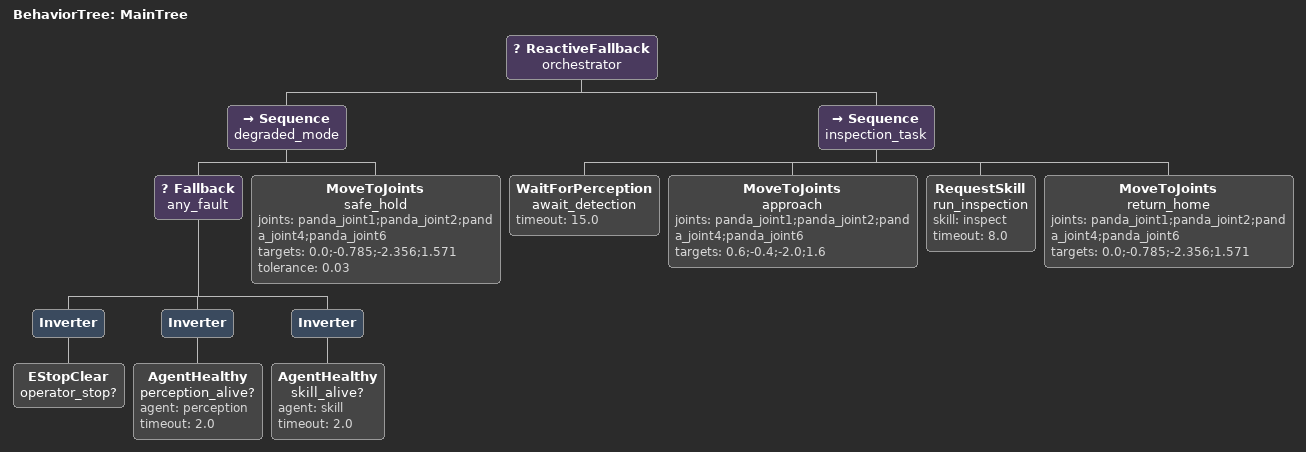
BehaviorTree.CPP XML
<root BTCPP_format="4" main_tree_to_execute="MainTree">
  <BehaviorTree ID="MainTree">
    <ReactiveFallback name="orchestrator">

      <!-- ============ PRIORITY 1: degraded mode ============ -->
      <!-- Any fault routes here. The nominal branch is halted automatically
           by the ReactiveFallback the moment this branch returns RUNNING. -->
      <Sequence name="degraded_mode">
        <Fallback name="any_fault">
          <Inverter><EStopClear name="operator_stop?"/></Inverter>
          <Inverter><AgentHealthy name="perception_alive?" agent="perception" timeout="2.0"/></Inverter>
          <Inverter><AgentHealthy name="skill_alive?" agent="skill" timeout="2.0"/></Inverter>
        </Fallback>
        <MoveToJoints name="safe_hold"
          joints="panda_joint1;panda_joint2;panda_joint4;panda_joint6"
          targets="0.0;-0.785;-2.356;1.571" tolerance="0.03"/>
      </Sequence>

      <!-- ============ PRIORITY 2: nominal task ============ -->
      <!-- No guards needed here: priority 1 is re-evaluated every tick. -->
      <Sequence name="inspection_task">
        <WaitForPerception name="await_detection" timeout="15.0"/>
        <MoveToJoints name="approach"
          joints="panda_joint1;panda_joint2;panda_joint4;panda_joint6"
          targets="0.6;-0.4;-2.0;1.6"/>
        <RequestSkill name="run_inspection" skill="inspect" timeout="8.0"/>
        <MoveToJoints name="return_home"
          joints="panda_joint1;panda_joint2;panda_joint4;panda_joint6"
          targets="0.0;-0.785;-2.356;1.571"/>
      </Sequence>

    </ReactiveFallback>
  </BehaviorTree>

</root>
